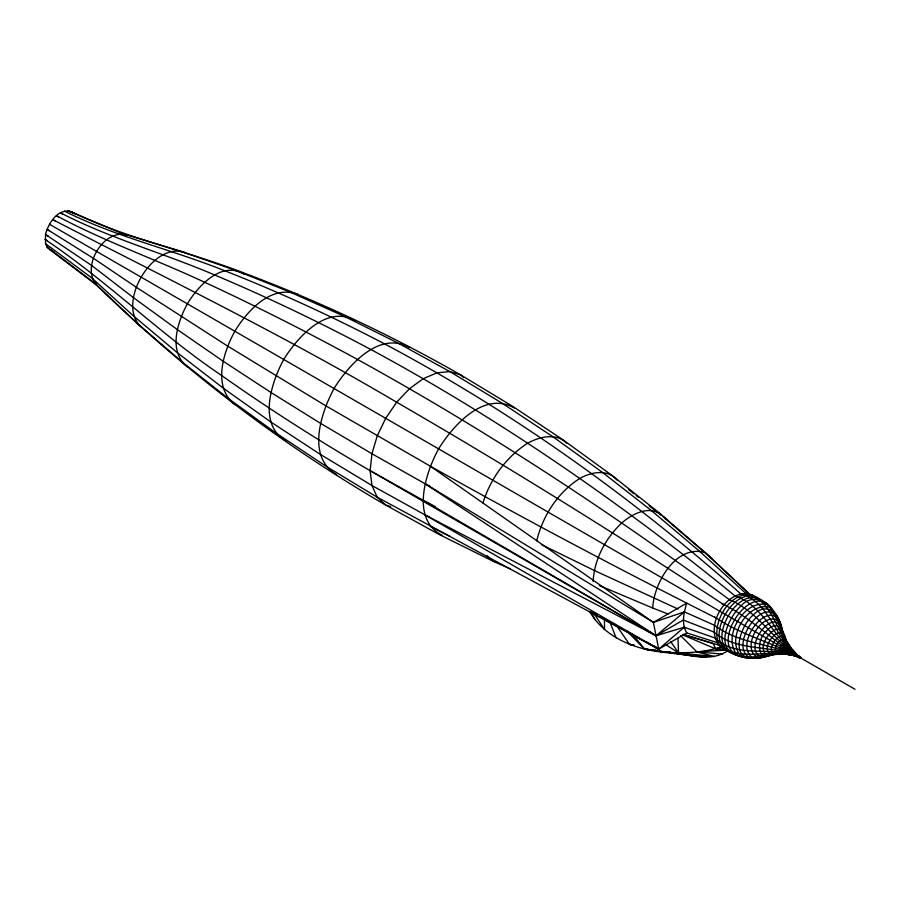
<?xml version="1.0" encoding="UTF-8"?>
<svg xmlns="http://www.w3.org/2000/svg" width="900" height="900" viewBox="0 0 900 900"><rect width="100%" height="100%" fill="white"/><g stroke="black" fill="none" stroke-linecap="round" stroke-linejoin="round"><path stroke-width="1.35" d="M510.311 568.879L492.728 561.049L438.593 534.184L385.684 505.069L377.235 497.239L371.936 485.505L370.125 470.678L371.936 453.757L377.235 435.904L385.684 418.331L396.675 402.233L409.489 388.71L423.236 378.686L436.984 372.836L449.798 371.576L460.789 374.963L512.46 406.238L562.804 439.673L611.752 475.245L659.239 512.899L705.229 552.6L750.938 595.462M442.204 535.298C410.411 519.199 425.43 473.141 438.593 448.886C453.15 425.363 484.009 390.656 514.305 407.947M593.145 581.467C594.236 559.102 605.666 538.144 621.765 522.945C631.98 514.114 649.024 504.923 661.298 514.811M668.025 614.025L652.725 608.029C653.738 583.324 676.012 543.892 705.229 552.6L749.655 594.293C766.901 599.805 781.245 615.746 783.045 634.039L782.55 631.654M463.601 377.572L460.789 374.963C390.78 334.901 317.554 300.566 242.01 272.273C185.546 250.515 125.831 238.331 71.246 211.691C58.016 207.844 48.184 223.38 45.529 234.495L91.665 265.477L133.493 297.686L177.356 329.614L223.178 361.215L270.923 392.468L320.524 423.326L371.936 453.757L425.081 483.728L653.4 622.384L686.79 603.101C683.831 612.664 681.154 623.801 686.79 632.936L716.726 642.476C739.879 666 773.989 644.569 800.82 658.012C797.974 653.107 795.15 658.001 800.82 658.012L798.21 655.819M482.951 502.942C490.399 478.721 506.306 456.817 527.771 443.149C539.347 436.77 556.493 432.484 566.741 443.329M536.715 540.855C542.767 515.722 557.842 492.345 579.881 478.406C591.008 472.039 607.68 468.743 616.871 479.993M745.999 592.189L749.655 594.293C723.679 588.094 699.244 635.456 725.411 649.924C738.765 658.305 756.484 661.489 771.165 654.604C761.648 659.363 751.365 657.709 741.274 656.482C725.119 639.45 746.899 601.729 769.725 607.207C781.29 622.361 782.64 644.018 798.278 656.37C783.664 652.365 767.048 653.94 751.905 657.214C732.724 642.026 773.246 592.796 781.447 627.131M70.447 212.085L68.062 210.713L121.984 233.46L178.279 250.403L234 269.809L289.08 291.656L343.44 315.911L397.035 342.562L449.798 371.576L501.649 402.896L552.544 436.511L602.415 472.365L651.206 510.424L698.861 550.631L745.324 592.954C777.274 601.245 775.755 641.498 800.82 658.012C773.572 644.051 738.472 660.364 714.645 637.852L684.214 627.232L658.721 649.148L377.235 497.239L325.744 466.054L275.861 432.968L227.666 398.014L181.215 361.238L136.541 322.695L93.724 282.409L47.059 247.084L45.529 243.686L45.529 234.495L47.914 235.879M45.529 243.686L91.665 277.841L133.493 315.945L177.356 352.71L223.178 388.091L270.923 422.044L320.524 454.522L371.936 485.505L425.081 514.946L656.055 635.76L684.405 611.876L714.645 625.342C739.744 644.715 773.539 643.163 800.82 658.012L793.778 651.6L787.241 642.6M782.393 630.383C774.731 603.337 740.374 650.002 762.019 657.202C770.839 653.085 781.121 655.076 789.998 653.794M795.971 653.839C794.137 650.452 789.334 645.176 787.196 651.195C785.317 654.514 790.335 656.269 792.607 654.626L794.385 655.279M792.506 650.655L793.834 652.061L793.001 650.88L791.741 651.409L790.729 654.806L797.107 656.359M589.815 611.831C604.35 636.773 633.42 648.776 661.016 651.994C682.706 651.769 708.064 664.515 727.92 650.599M47.385 240.773L45 239.4C106.92 280.789 159.817 333.9 221.648 375.536C269.696 409.455 319.298 441.09 370.125 470.678L656.055 635.76L683.325 620.021L713.925 632.014C738.371 653.107 773.449 643.579 800.82 658.012C775.102 641.396 771.683 602.842 740.273 593.46C631.665 497.081 512.798 411.941 384.446 343.811C332.527 316.642 279.236 292.151 224.685 270.731C171.664 249.458 115.582 236.812 64.35 211.072M686.79 632.936L658.721 649.148L599.951 616.894M753.143 658.294L759.431 657.889L762.694 656.494M773.561 654.019C756.956 663.626 756.36 640.541 765.236 632.441C777.319 617.704 783.214 629.482 786.746 641.734L783.461 634.455L779.659 621.607C762.39 608.535 738.754 649.474 758.711 657.889M721.778 646.538C702.54 653.546 681.244 653.254 661.016 651.994L653.704 645.66M49.444 230.704L47.059 229.331L93.724 258.514L136.541 287.415L227.666 346.106L325.744 405.787L430.301 466.166L653.4 622.384L684.405 611.876M370.125 470.678L423.304 500.366L656.055 635.76L684.214 627.232M723.409 646.999L715.77 648.934L682.808 634.928M795.971 654.413L800.82 658.012C794.126 655.301 786.938 653.715 779.692 653.962C774.371 653.602 765.911 658.508 763.74 650.981C759.409 640.778 780.232 617.456 783.731 636.401M768.859 655.369L759.431 657.889M126.27 234.787C102.802 229.151 80.404 267.941 97.02 285.457C183.757 370.147 280.822 444.184 385.684 505.069L390.566 506.576M733.849 653.659L739.001 655.999L741.577 655.751M744.705 656.775C701.021 653.512 755.539 568.901 774.923 614.621M776.734 654.165C761.906 653.524 782.044 625.117 785.678 641.059C782.786 616.748 754.785 653.04 773.809 654.548M779.692 653.962C772.504 654.334 775.845 643.691 779.692 641.104C785.88 635.22 789.311 645.885 791.842 649.957M749.081 657.405L745.436 657.765L739.001 655.999M782.674 653.962C773.201 653.558 786.071 635.411 788.4 645.592L786.949 643.342M752.209 657.877C728.381 658.069 742.117 623.239 753.367 614.936C764.426 602.719 778.106 610.729 780.3 624.577M726.266 650.07L696.904 651.893L680.614 635.636M756.416 657.967L751.32 657.45M726.401 649.71L715.77 648.934L713.048 643.466L682.976 634.354L721.867 646.133M722.216 654.075L696.904 651.893L714.465 656.55L678.544 652.916L665.651 644.602M651.566 649.822L644.591 649.125L626.929 631.058M651.352 649.867L644.591 649.125L632.374 634.005M661.016 651.994L705.949 657.281L678.544 652.916L670.601 641.464M654.109 650.261L656.831 650.576M654.143 650.329L656.876 650.678M667.811 652.05L670.534 652.399M674.64 652.916L677.363 653.254M681.469 653.771L685.564 654.289M656.921 650.745L644.591 649.125L656.966 650.812M659.666 651.105L662.411 651.476M670.635 652.556L666.518 652.016L696.836 656.235L693.934 655.616M673.369 652.916L677.486 653.456M680.231 653.816L692.561 655.436M659.711 651.184L662.467 651.555M633.701 645.041L629.539 644.377L633.69 645.019L629.539 644.377L616.95 626.164M789.356 654.266L786.577 653.771C778.14 656.021 787.759 639.371 790.031 647.798M691.031 654.975L692.966 655.403M792.169 654.941L800.82 658.012C774.641 641.531 765.349 606.386 734.85 595.766C621.259 503.01 500.085 419.22 370.946 349.56C319.973 322.414 267.896 297.405 214.684 274.984C163.631 253.114 109.823 238.365 60.379 212.771L62.764 214.144M184.612 252.349C152.145 241.403 115.684 304.549 141.401 327.195M298.384 294.525C271.485 284.04 247.534 310.478 234.81 331.234C223.2 352.631 212.287 386.584 234.81 404.64M51.626 250.009L49.5 249.345L47.059 247.084L49.444 248.456M286.29 441.045C257.355 424.744 271.305 382.511 283.725 359.471C297.473 337.196 327.071 303.986 355.657 320.906M752.94 595.395C729.619 589.466 709.661 625.185 719.246 644.692M767.34 604.665C743.704 598.984 721.148 638.055 737.876 655.695M336.442 474.491C306.338 456.907 320.951 412.864 334.035 388.519C348.581 365.006 379.418 330.334 409.691 347.614M497.858 562.635L492.728 561.049L486.821 555.581M727.661 650.61C703.485 637.954 736.043 582.165 758.689 599.153M752.051 658.395C725.535 650.295 763.74 591.255 778.579 619.582M732.836 653.13C703.688 643.523 739.71 581.141 762.604 601.582M735.874 654.705C714.116 647.37 729.394 616.061 741.105 605.835C750.386 594.686 767.092 598.77 772.211 611.179M795.026 655.785L800.82 658.012L795.994 654.109M599.355 585.518L652.725 608.029M678.026 609.03L594.315 570.476L541.384 544.579M798.019 656.73L800.82 658.012C774.315 641.801 758.768 611.764 729.439 599.715C610.571 512.033 486.877 430.673 357.435 359.415C307.339 332.089 256.455 306.248 204.683 282.274C155.565 259.29 104.265 241.324 56.396 215.674L58.781 217.046M430.301 526.477L450.135 536.4M721.957 603.641C751.005 617.591 773.381 641.52 800.82 658.012L798.12 656.629M796.669 655.279L800.82 658.012C773.707 642.803 742.646 635.783 716.726 618.311C620.156 569.7 524.543 519.165 430.301 466.166M428.816 516.847L425.081 514.946L658.721 649.148L653.4 622.384M423.304 500.366L435.499 506.723M429.952 486.349L425.081 483.728L656.055 635.76M590.153 611.528L597.499 615.555M121.984 233.46L125.64 235.564M74.824 213.75L71.246 211.691L72.877 213.199M55.069 220.961L52.684 219.589C168.053 279.09 284.839 336.094 396.675 402.233C507.915 466.549 616.995 534.533 724.387 605.036M49.5 224.246L855 689.288M714.296 616.905L716.726 618.311M54.27 252.101L49.5 249.345L97.02 285.457M93.724 282.409L96.165 283.815M646.684 641.992L658.721 649.148L655.414 646.582M763.56 602.19L765.484 603.428M628.65 489.577L634.05 493.853M636.21 495.562L638.381 497.272M649.192 505.811L661.084 515.205M663.244 516.915L710.111 557.134M720.056 645.559L722.644 647.854M663.356 516.712L665.415 518.625M795.87 653.625L794.543 653.974L794.092 655.504M244.058 274.174C221.828 260.381 198.023 285.84 187.357 303.829C177.368 322.223 167.985 351.416 187.357 366.941M593.944 613.361L604.519 629.539L604.451 620.1M591.401 612.562L594.967 619.706M609.975 622.238L616.106 637.808M677.959 638.145L678.544 652.916"/></g></svg>
